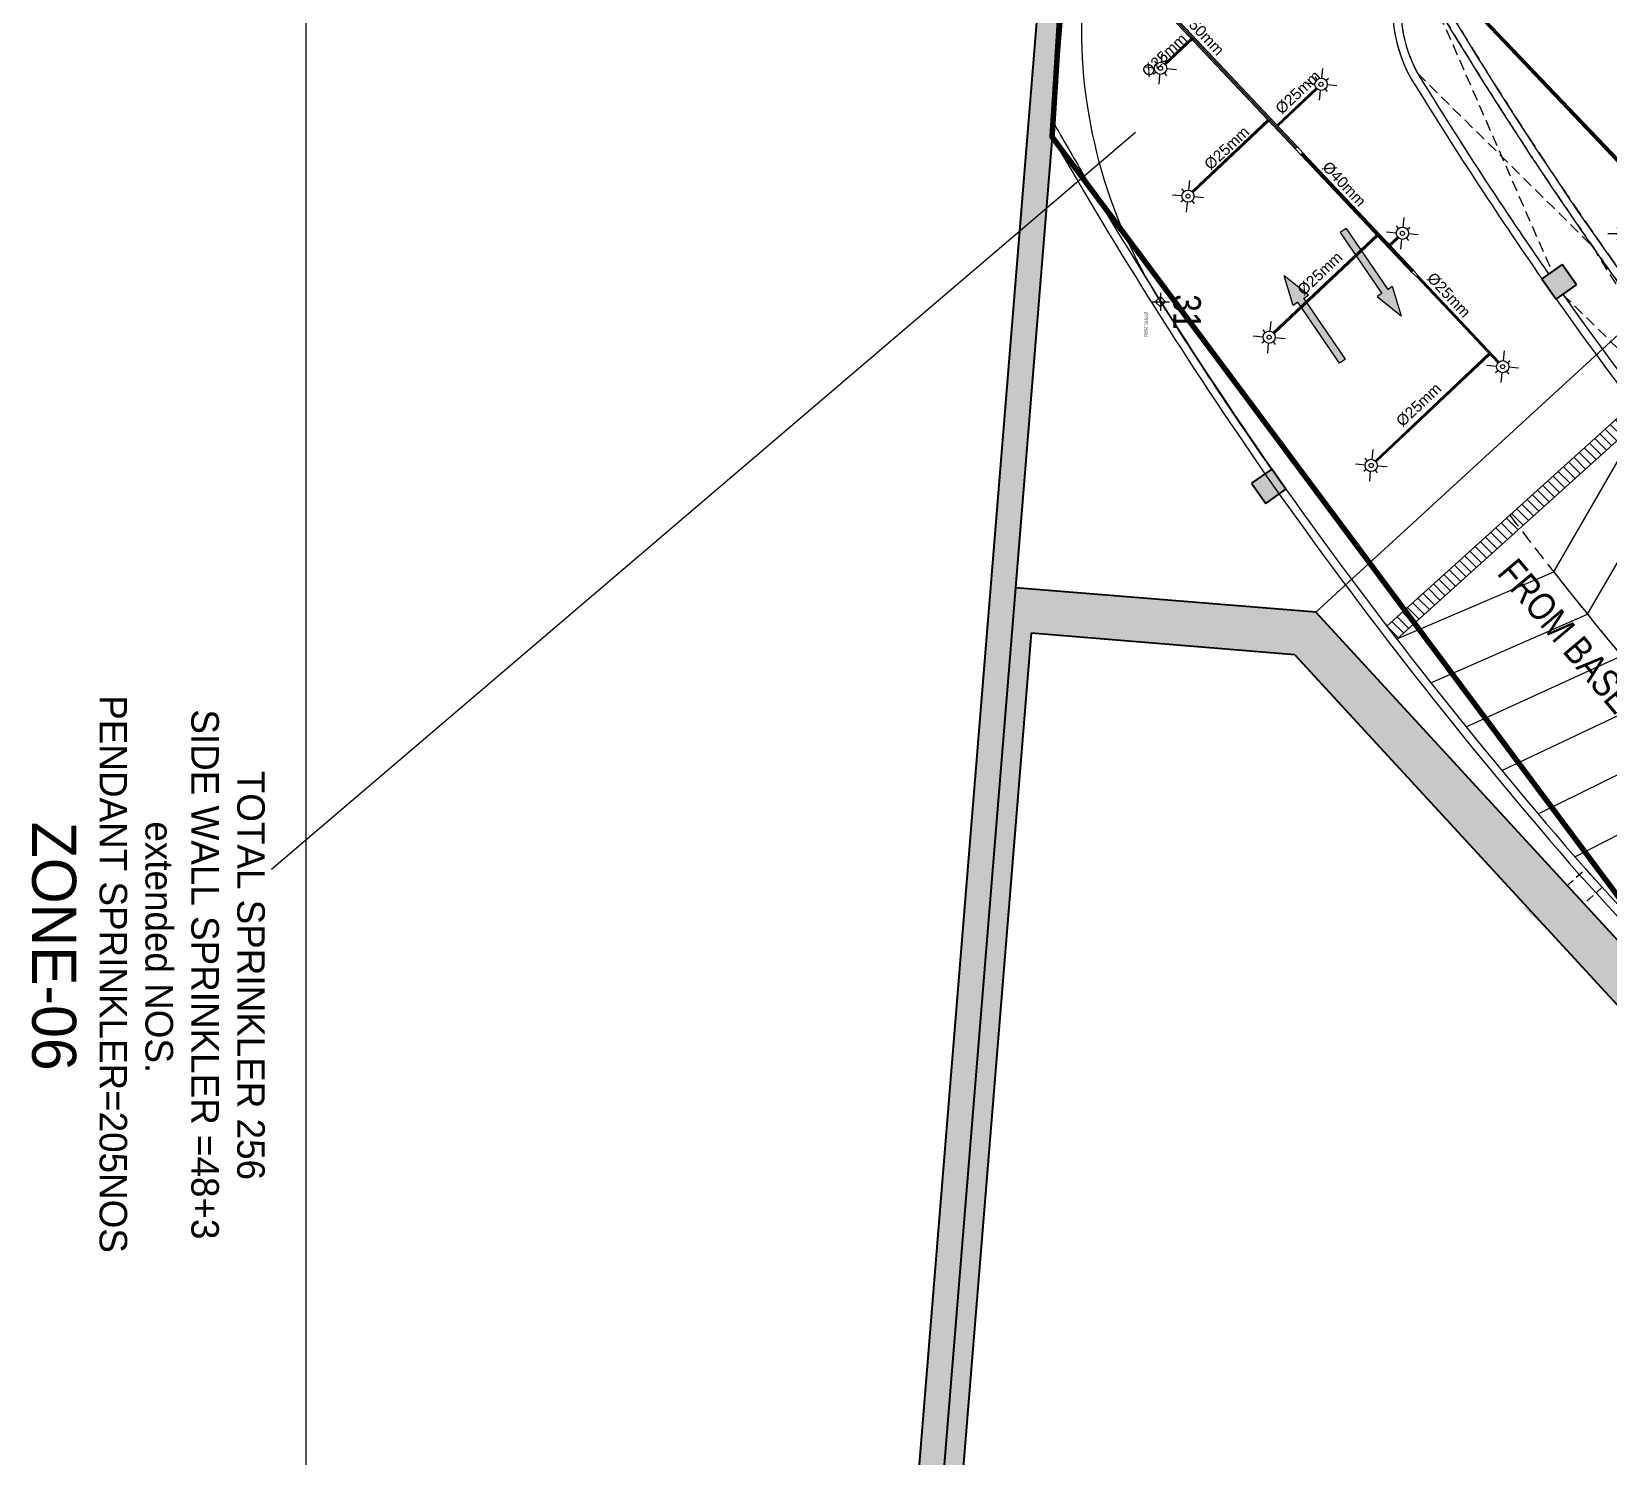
# Model space of a CAD drawing. Header units: inches. Extents: x 257070 to 799932, y -17980 to 269260.
# Drawn here: x 257070 to 285714, y 4235 to 30108 of the extents above; entities that cross this region are included whole.
import ezdxf

# ---------------------------------------------------------------- set-up
doc = ezdxf.new("R2010")
doc.units = ezdxf.units.IN
doc.header["$MEASUREMENT"] = 0
for name, pattern in [('basement-1 r.c.c.$0$DASHEDX2', [1.5, 1, -0.5]), ('DASHED2', [0.375, 0.25, -0.125]), ('HIDDEN', [0.375, 0.25, -0.125])]:
    doc.linetypes.add(name, pattern=pattern)
for name, color, linetype in [('0-AES-F-SPRINKLER', 10, 'Continuous'), ("0_AES_DUCT MARKING'", 53, 'Continuous'), ('2 wheeler barrier', 170, 'Continuous'), ('basement-1 r.c.c.$0$DSP_R.C.C. HATCH', 253, 'Continuous'), ('DSP_BUILDING PROFILE', 30, 'Continuous'), ('DSP_COLUMN HATCH', 8, 'Continuous'), ('DSP_CUT-OUT', 252, 'Continuous'), ('DSP_MISCELANEOUS', 252, 'Continuous'), ('DSP_R.C.C.', 1, 'Continuous'), ('DSP_R.C.C. HATCH', 8, 'Continuous'), ('DSP_RAMP', 252, 'Continuous'), ('DSP_TEXT', 6, 'Continuous'), ('DSP_TREE CO-ORDINATES', 206, 'Continuous'), ('DSP_WALL', 7, 'Continuous'), ('DSP_WALL HATCH', 8, 'Continuous'), ('ROAD', 8, 'Continuous')]:
    doc.layers.add(name, color=color, linetype=linetype)
for name, color, linetype, lineweight in [('0-AES-F-SPRINKLER PIPE', 10, 'Continuous', 15), ('E--CONCRETE-4', 4, 'Continuous', 40), ('E--CONCRETE-SHADE', 253, 'Continuous', 20), ('F--BRICKWALL HATCH', 252, 'Continuous', 20), ('F--BRICKWALL-3', 252, 'Continuous', 30)]:
    doc.layers.add(name, color=color, linetype=linetype, lineweight=lineweight)
doc.styles.get("Standard").update_dxf_attribs({"font": 'arial.ttf'})
doc.styles.add('TEXT style 175', font='GOTHIC.TTF')
doc.styles.add('TEXT style 200', font='ARIALN.TTF')
doc.styles.add('Text style 250', font='ARIALN.TTF', dxfattribs={"height": 500})
doc.dimstyles.new('ISO-25', dxfattribs={"dimtxt": 2.5, "dimasz": 2.5, "dimexe": 1.25, "dimexo": 0.625, "dimtad": 1, "dimtxsty": 'Standard', "dimcen": 2.5, "dimadec": 0, "dimazin": 0, "dimtfac": 1, "dimtmove": 0, "dimatfit": 3, "dimfxl": 1, "dimarcsym": 0})

# ---------------------------------------------------------------- blocks, each defined once
blk = doc.blocks.new('basement1_AP$0$AR-DIR-A')
h = blk.add_hatch()
h.set_pattern_fill('ANSI31', color=8)
h.paths.add_polyline_path([(158, -458), (26, -458), (26, -1800), (-74, -1800), (92, -2335), (258, -1800), (158, -1800)])
at = {"layer": 'DSP_MISCELANEOUS', "color": 8}
for p, q in [((158, -458), (26, -458)), ((26, -458), (26, -1800)), ((158, -458), (158, -1800)), ((26, -1800), (-74, -1800)), ((-74, -1800), (92, -2335)), ((258, -1800), (92, -2335)), ((158, -1800), (258, -1800))]:
    blk.add_line(p, q, dxfattribs=at)
blk = doc.blocks.new('*U456')
at = {"layer": 'DSP_TREE CO-ORDINATES', "color": 162}
for p, q in [((0, -329), (0, 329)), ((-329, 0), (329, 0))]:
    blk.add_line(p, q, dxfattribs=at)
at = {"layer": 'DSP_TREE CO-ORDINATES', "color": 162, "ltscale": 3.5}
blk.add_lwpolyline([(-185, 0), (0, 185), (185, 0), (0, -184), (-185, 0)], dxfattribs=at)
at = {"layer": 'DEFPOINTS', "style": 'TEXT style 175'}
blk.add_attdef('CORDINATE', (367, -572), '', height=100, dxfattribs=at)
at = {"layer": 'DSP_TREE CO-ORDINATES', "color": 164, "style": 'TEXT style 200'}
blk.add_attdef('NO.', (-270, 470), '', height=1000, dxfattribs=at)
blk = doc.blocks.new('*U603')
at = {"layer": '0-AES-F-SPRINKLER'}
for p, q in [((171672, 56809), (171672, 56871)), ((171562, 56699), (171500, 56699)), ((171672, 56588), (171672, 56526)), ((171783, 56699), (171845, 56699))]:
    blk.add_line(p, q, dxfattribs=at)
for radius in [111, 37.8]:
    blk.add_circle((171672, 56699), radius, dxfattribs=at)
at = {"layer": '0-AES-F-SPRINKLER PIPE'}
for points, override in [([(171468, 56903), (171594, 56777)], {"dimasz": 70, "dimtad": 0, "dimfxl": 13, "dimarcsym": 1}), ([(171877, 56903), (171751, 56777)], {"dimasz": 70, "dimtad": 0, "dimfxl": 13, "dimarcsym": 1}), ([(171468, 56494), (171594, 56620)], {"dimasz": 70, "dimtad": 0, "dimfxl": 13, "dimarcsym": 1}), ([(171877, 56494), (171751, 56620)], {"dimasz": 70, "dimgap": 0.625, "dimtad": 0, "dimfxl": 13, "dimarcsym": 1})]:
    blk.add_leader(points, dimstyle='ISO-25', override=override, dxfattribs=at)

msp = doc.modelspace()

# ---------------------------------------------------------------- hatches: boundary and pattern name
at = {"layer": 'DSP_COLUMN HATCH', "ltscale": 3.5}
h = msp.add_hatch(color=8, dxfattribs=at)
h.paths.add_polyline_path([(365722.2, -53.8), (366489.1, 28236.6), (398382.7, 27372), (398078, 16131.2), (422688.6, 15464), (424374.5, 77657.1), (363312.5, 79312.4, -0.217857), (379658.1, 140443.8, 0.0248652), (381874.1, 143466.9, 0.0677243), (386435.5, 152972.3, 0.0584537), (387935.8, 160119.4, -0.0351298), (388382, 166730.6, -0.0975994), (389786, 170013.7, -0.0225225), (391669.6, 172621.5, 0.2538416), (393169.6, 181983.6, 0.1875484), (370106.1, 207237.2), (370663.7, 210916.7), (290410.6, 215642.7), (285983.7, 161207.5), (285186.3, 161272.3), (282579.6, 129219.4), (284719.3, 124703.3), (284181.7, 118092.8), (281340.4, 113981.8), (280116.2, 98928.1), (280913.6, 98863.3), (273089.7, 2658.2)])
h.paths.add_polyline_path([(281398.6, 99275.3), (280601.2, 99340.2), (281779.2, 113825.1), (284620.4, 117936.2), (285177.6, 124787), (283037.9, 129303.1), (285598.3, 160787.3), (286395.7, 160722.5), (290823.4, 215167.6), (370144.9, 210496.5), (369611.7, 206978.6, -0.189327), (392747.4, 181827.8, -0.2535576), (391315, 172898.6, 0.0224715), (389411.9, 170263.9, 0.0979176), (387938.4, 166808.2, 0.0351034), (387485.7, 160139.2, -0.0583058), (386008, 153113, -0.0677412), (381498.4, 143714.5, -0.0248531), (379309.9, 140729, 0.218943), (362922.8, 78922.8), (423963.9, 77268.1), (422299.6, 15874.7), (398488.7, 16520.2), (398793.4, 27761), (366100.1, 28647.3), (365334.5, 407.7), (273576.7, 3094.1)], flags=16)
at = {"layer": 'DSP_R.C.C. HATCH', "ltscale": 3.5}
h = msp.add_hatch(color=8, dxfattribs=at)
h.dxf.hatch_style = 1
edge = h.paths.add_edge_path()
edge.add_line((280396.3, 19564.9), (274941.2, 20008.6))
edge.add_line((274941.2, 20008.6), (273567.5, 3116.4))
edge.add_line((273567.5, 3116.4), (293635.9, 2528.9))
edge.add_line((293635.9, 2528.9), (293833.8, 4962.1))
edge.add_line((293833.8, 4962.1), (290394.6, 8699.6))
edge.add_line((290394.6, 8699.6), (289853.1, 8106.6))
edge.add_line((289853.1, 8106.6), (293008.1, 4678))
edge.add_line((293008.1, 4678), (292863.6, 2901.6))
edge.add_line((292863.6, 2901.6), (273946.2, 3455.5))
edge.add_line((273946.2, 3455.5), (275225.2, 19182.8))
edge.add_line((275225.2, 19182.8), (280019.5, 18792.9))
edge.add_line((280019.5, 18792.9), (284298.6, 14142.8))
edge.add_ellipse((283555.8, 13484.2), major_axis=(-1186.1, 18.3), ratio=0.7179806, start_angle=196.67494, end_angle=231.86468, ccw=False)
edge.add_line((284695.8, 13711.1), (286710.8, 11521.4))
edge.add_line((286710.8, 11521.4), (287287.9, 12075.6))
edge.add_line((287287.9, 12075.6), (285269.9, 14268.7))
edge.add_line((285269.9, 14268.7), (285268.1, 14267))
edge.add_line((285268.1, 14267), (284963.4, 14598.1))
edge.add_line((284963.4, 14598.1), (280396.3, 19564.9))
h.paths.add_polyline_path([(287287.9, 12075.6), (286710.8, 11521.4), (289853.1, 8106.6), (290394.6, 8699.6)], flags=17)
at = {"layer": 'E--CONCRETE-SHADE', "ltscale": 3.5}
h = msp.add_hatch(color=8, dxfattribs=at)
h.dxf.hatch_style = 1
h.paths.add_polyline_path([(284872.5, 25876.5), (284504.4, 25617.6), (284763.3, 25249.6), (285131.4, 25508.5)])
h = msp.add_hatch(color=8, dxfattribs=at)
h.dxf.hatch_style = 1
h.paths.add_polyline_path([(279488.5, 21537.2), (279855.9, 21797.1), (279596, 22164.5), (279228.6, 21904.6)])
h = msp.add_hatch(color=8, dxfattribs=at)
h.dxf.hatch_style = 1
h.paths.add_polyline_path([(280396.3, 19564.9), (274941.2, 20008.6), (273567.5, 3116.4), (293635.9, 2528.9), (293833.8, 4962.1), (285269.9, 14268.7), (285268.1, 14267), (284963.4, 14598.1)])
h.paths.add_polyline_path([(280019.5, 18792.9), (293008.1, 4678), (292863.6, 2901.6), (273946.2, 3455.5), (275225.2, 19182.8)], flags=16)
at = {"layer": 'F--BRICKWALL HATCH', "ltscale": 0.1}
h = msp.add_hatch(dxfattribs=at)
h.set_pattern_fill('ANSI31', color=8, scale=40, angle=90)
h.set_pattern_definition([(135, (265331.6, -75.84), (-89.80256, -89.80256), [])])
h.paths.add_polyline_path([(284104.1, 21086.9, -0.0009664), (283921.4, 21326.1), (281689.2, 19312.5, 0.000851), (281872.5, 19073.8)])
h.paths.add_polyline_path([(286341, 23104.8, -0.000971), (286158.9, 23344.5), (283921.4, 21326.1, 0.0009664), (284104.1, 21086.9)])

# ---------------------------------------------------------------- linework, layer by layer
at = {"layer": '0-AES-F-SPRINKLER', "color": 7, "ltscale": 1000}
msp.add_line((277120.7, 28274.3), (261426.4, 14890.7), dxfattribs=at)
at = {"layer": '0-AES-F-SPRINKLER', "color": 7, "const_width": 100}
msp.add_lwpolyline([(321947.7, 64154.5), (320194.8, 69380), (306624.2, 64255), (277183.8, 53136.7), (275607, 28195.2), (286480.9, 13609.8), (286969.4, 13130.9), (314703.6, 41422), (322260.6, 34233.9), (333044, 30733.9), (338666.9, 32692.4), (340694.2, 37298.5), (338918.2, 41957.2), (336792.7, 47939.3), (330607.7, 67045.1)], close=True, dxfattribs=at)
at = {"layer": '0-AES-F-SPRINKLER PIPE', "ltscale": 1000}
for points in [[(276966.6, 31222.7), (280026.5, 27978.6)], [(276984.8, 31239.9), (280044.6, 27995.8)], [(277002.9, 31257), (280062.8, 28012.9)], [(277006.6, 31260.5), (280066.5, 28016.4)], [(276963, 31219.3), (280022.8, 27975.2)], [(277646.9, 29525.8), (278140.8, 29991.7)], [(277649.2, 29523.9), (278142.8, 29989.5)], [(277658.3, 29515.3), (278151.4, 29980.4)], [(277666.4, 29505.7), (278160, 29971.3)], [(277668.2, 29503.3), (278162.1, 29969.1)], [(279686.8, 28410.1), (280402.8, 29085.5)], [(279688.9, 28408), (280404.6, 29083)], [(279697.5, 28398.9), (280412.6, 29073.4)], [(279706, 28389.8), (280421.7, 29064.8)], [(279708.1, 28387.6), (280424.1, 29062.9)], [(278145.8, 27204.8), (279534.2, 28514.4)], [(278148.1, 27202.9), (279536.2, 28512.2)], [(278157.2, 27194.3), (279544.8, 28503.1)], [(278165.3, 27184.7), (279553.4, 28494)], [(278167, 27182.3), (279555.4, 28491.9)], [(280128.5, 27872), (282138.8, 25740.6)], [(280131.4, 27874.7), (282141.7, 25743.4)], [(280145.9, 27888.4), (282156.2, 25757.1)], [(280160.5, 27902.2), (282170.8, 25770.8)], [(280163.4, 27904.9), (282173.7, 25773.6)], [(279619.8, 24643.4), (281506.7, 26423.2)], [(279622.1, 24641.5), (281508.7, 26421)], [(279631.2, 24632.9), (281517.3, 26411.9)], [(279639.3, 24623.3), (281525.9, 26402.8)], [(279641.1, 24620.9), (281527.9, 26400.6)], [(281732.5, 26241.3), (281879.7, 26380.2)], [(281734.5, 26239.2), (281881.5, 26377.8)], [(281743.1, 26230.1), (281889.5, 26368.2)], [(281751.7, 26221), (281898.6, 26359.6)], [(281753.7, 26218.8), (281901, 26357.7)], [(282229.1, 25657.3), (283706.1, 24091.3)], [(282231.2, 25659.4), (283708.1, 24093.6)], [(282240.3, 25667.9), (283716.7, 24102.7)], [(282249.4, 25676.5), (283726.3, 24110.8)], [(282251.6, 25678.6), (283728.7, 24112.6)], [(281473.8, 22315.6), (283541.4, 24265.9)], [(281476.1, 22313.7), (283543.5, 24263.7)], [(281485.2, 22305.1), (283552.1, 24254.6)], [(281493.3, 22295.5), (283560.6, 24245.6)], [(281495, 22293.1), (283562.7, 24243.4)]]:
    msp.add_lwpolyline(points, dxfattribs=at)
for points in [[(280066.5, 28016.4), (280022.8, 27975.2), (280128.5, 27872), (280163.4, 27904.9)], [(282173.7, 25773.6), (282138.8, 25740.6), (282229.1, 25657.3), (282251.6, 25678.6)]]:
    msp.add_lwpolyline(points, close=True, dxfattribs=at)
at = {"layer": "0_AES_DUCT MARKING'", "color": 8, "ltscale": 1000, "elevation": 0}
msp.add_lwpolyline([(281389.3, 99297.6), (274941.2, 20008.6), (280396.3, 19564.9), (286413.2, 25079.3), (295692.3, 14615.6), (297780.5, 12742.3), (297949.6, 12508.1), (297974.2, 12109.7), (297846.5, 11869.2), (297654.3, 11719.2), (297379.7, 11653.5), (300148.3, 9444.4), (300571.7, 9274.9), (304364.5, 8384.1), (306343.2, 8412.1), (309589.9, 8924.2), (312819.3, 10488.6), (313140.6, 10525.7), (316046.1, 5002.6), (315532.3, 4569.2), (312639.9, 3467.5), (312596.2, 1973.8), (365328.4, 544.3), (366999.2, 78784.4)], dxfattribs=at)
at = {"layer": '2 wheeler barrier', "color": 8, "ltscale": 1000}
msp.add_lwpolyline([(425530.2, 218353.6), (262050.4, 218353.6), (262050.4, -13888.3), (425530.2, -13888.3)], close=True, dxfattribs=at)
at = {"layer": '2 wheeler barrier', "color": 8, "lineweight": 35, "ltscale": 1000, "const_width": 50, "elevation": 0}
msp.add_lwpolyline([(304364.5, 8384.1), (290463.5, 22934.3), (282308.5, 31511.2)], dxfattribs=at)
at = {"layer": 'basement-1 r.c.c.$0$DSP_R.C.C. HATCH', "color": 8, "linetype": 'basement-1 r.c.c.$0$DASHEDX2', "ltscale": 150, "elevation": 0}
msp.add_lwpolyline([(284963.4, 14598.1), (285294.5, 14902.9), (285599.3, 14571.7), (285268.1, 14267), (284963.4, 14598.1)], dxfattribs=at)
at = {"layer": 'DSP_BUILDING PROFILE', "color": 8, "linetype": 'HIDDEN', "ltscale": 1000}
msp.add_arc((345888.6, 68476.7, 0), 77866, 217.267367, 232.667038, dxfattribs=at)
at = {"layer": 'DSP_CUT-OUT', "color": 8, "ltscale": 3.5, "elevation": 0}
for points in [[(295594.3, 14502, -0.0734582), (282141.7, 31344.5, -0.0734582)], [(295692.3, 14615.6, -0.0734582), (282267.2, 31423.8, -0.0734582)], [(282120.4, 29267.6, 0.0141438), (284504.4, 25617.6, 0.0141438)], [(282248.2, 29346, 0.0141438), (284627.6, 25703.2, 0.0141438)]]:
    msp.add_lwpolyline(points, format="xyb", dxfattribs=at)
at = {"layer": 'DSP_CUT-OUT', "color": 8, "ltscale": 3.5}
for centre, radius, start, end in [((284393.5, 30532.1, 0), 2601.4, 160.66971, 208.9379), ((284393.5, 30532.1, 0), 2451.4, 160.66971, 208.9379), ((347988.9, 70103.4, 0), 77519.9, 215.352875, 221.269818), ((347988.9, 70103.4, 0), 77369.9, 215.352875, 221.269818)]:
    msp.add_arc(centre, radius, start, end, dxfattribs=at)
at = {"layer": 'DSP_MISCELANEOUS', "color": 8, "linetype": 'HIDDEN', "ltscale": 800}
for p, q in [((282524.5, 30694.8, 0), (284688.4, 25747.1, 0)), ((282248.2, 29346, 0), (285424, 26208.3, 0)), ((285424, 26208.3, 0), (289833.2, 19073.8, 0)), ((284886, 25335.9, 0), (290573.2, 19726.1, 0))]:
    msp.add_line(p, q, dxfattribs=at)
at = {"layer": 'DSP_MISCELANEOUS', "color": 8, "ltscale": 3.5}
msp.add_arc((345888.6, 68476.7, 0), 77866, 218.226561, 232.667038, dxfattribs=at)
at = {"layer": 'DSP_R.C.C.', "color": 8, "ltscale": 3.5}
msp.add_line((284504.4, 25617.6, 0), (284763.3, 25249.6, 0), dxfattribs=at)
at = {"layer": 'DSP_RAMP', "color": 8, "ltscale": 3.5}
for points, elevation in [([(281889.8, 19089.4), (284721.6, 20297.2), (286341, 23104.8)], -24), ([(282489, 18283.2), (285332.3, 19529.6), (286954.2, 22311.2)], -23.4), ([(283128.3, 17482.3), (285952.1, 18769.3), (287536.3, 21576.9)], 0), ([(283776.8, 16689), (286580.7, 18016.5), (288127.3, 20849.7)], 0), ([(284434.5, 15903.2), (287218.2, 17271.1), (288726.9, 20129.8)], 0), ([(285101.2, 15125.1), (287874, 16541.9), (289335.3, 19417.2)], 0)]:
    msp.add_lwpolyline(points, dxfattribs=dict(at, elevation=elevation))
at = {"layer": 'DSP_TEXT', "color": 8, "elevation": 0}
msp.add_lwpolyline([(293666.2, 40065.7), (292494.3, 39294.8), (290513.2, 37031.8), (283465.9, 30331.1), (304386.1, 8433.9), (306343.2, 8412.1), (285951.5, 29756), (288916, 32588.3), (311007.7, 9465), (312819.3, 10488.6), (313140.6, 10525.7), (315904, 13196.6), (314637.8, 13913.2), (312958.3, 12308.6), (312838.3, 12434.3), (311410.4, 11070.1), (289928.3, 33555.4), (291374.4, 34937), (291227.1, 35091.1), (291999.4, 35828.9), (291584.7, 37009.8), (293057.2, 37526.8), (293720.1, 37472.9), (294987, 38683.3)], close=True, dxfattribs=at)
at = {"layer": 'DSP_WALL', "color": 8, "linetype": 'HIDDEN', "ltscale": 1000}
for centre, radius, start, end in [((284393.5, 30532.1, 0), 2601.4, 160.35754, 209.01374), ((284393.5, 30532.1, 0), 2451.4, 160.66971, 209.01374), ((347988.9, 70103.4, 0), 77369.9, 215.352875, 221.269818)]:
    msp.add_arc(centre, radius, start, end, dxfattribs=at)
at = {"layer": 'DSP_WALL', "color": 8, "ltscale": 1000}
msp.add_arc((351902.4, 73040.2, 0), 88411.3, 215.422362, 221.115438, dxfattribs=at)
at = {"layer": 'DSP_WALL', "color": 8, "ltscale": 3.5}
msp.add_arc((348962.4, 71765.9, 0), 85358.4, 222.070703, 226.812013, dxfattribs=at)
at = {"layer": 'DSP_WALL HATCH', "color": 8, "ltscale": 1000, "elevation": -24}
msp.add_lwpolyline([(281688.8, 19312.1), (281871.9, 19073.3), (286341, 23104.8), (286159, 23344.7), (281688.8, 19312.1)], dxfattribs=at)
at = {"layer": 'E--CONCRETE-4', "color": 8, "ltscale": 10}
for p, q in [((284872.5, 25876.5, 0), (284504.4, 25617.6, 0)), ((285131.4, 25508.5, 0), (284872.5, 25876.5, 0)), ((284504.4, 25617.6, 0), (284763.3, 25249.6, 0)), ((284763.3, 25249.6, 0), (285131.4, 25508.5, 0)), ((279596, 22164.5, 0), (279228.6, 21904.6, 0)), ((279855.9, 21797.1, 0), (279596, 22164.5, 0)), ((279228.6, 21904.6, 0), (279488.5, 21537.2, 0)), ((279488.5, 21537.2, 0), (279855.9, 21797.1, 0))]:
    msp.add_line(p, q, dxfattribs=at)
at = {"layer": 'E--CONCRETE-4', "color": 8, "ltscale": 100}
for p, q in [((280396.3, 19564.9, 0), (274941.2, 20008.6, 0)), ((280396.3, 19564.9, 0), (293833.8, 4962.1, 0)), ((275225.2, 19182.8, 0), (273946.2, 3455.5, 0)), ((280019.5, 18792.9, 0), (275225.2, 19182.8, 0)), ((280019.5, 18792.9, 0), (293008.1, 4678, 0))]:
    msp.add_line(p, q, dxfattribs=at)
at = {"layer": 'E--CONCRETE-4', "color": 8, "ltscale": 100, "elevation": 0}
for points in [[(282570.4, 129241.7), (284710, 124725.6), (284172.5, 118115.1), (281331.2, 114004.1), (280107, 98950.4), (280904.3, 98885.6), (273080.5, 2680.5), (365712.9, -31.5)], [(283028.7, 129325.4), (285168.3, 124809.3), (284611.2, 117958.5), (281769.9, 113847.4), (280592, 99362.5), (281389.3, 99297.6), (273567.5, 3116.4), (365325.3, 430.1), (366090.8, 28669.6), (398784.2, 27783.3), (398479.5, 16542.5), (422290.4, 15897), (423954.6, 77290.4), (362913.6, 78945.1)]]:
    msp.add_lwpolyline(points, dxfattribs=at)
at = {"layer": 'F--BRICKWALL-3', "color": 8, "linetype": 'HIDDEN', "ltscale": 1000}
for p, q in [((279596, 22164.5, 0), (279855.9, 21797.1, 0)), ((285294.5, 14902.9, 0), (285599.3, 14571.7, 0))]:
    msp.add_line(p, q, dxfattribs=at)
at = {"layer": 'F--BRICKWALL-3', "color": 8, "ltscale": 3.5}
for p, q in [((279596, 22164.5, 0), (279855.9, 21797.1, 0)), ((285294.5, 14902.9, 0), (285599.3, 14571.7, 0)), ((285294.5, 14902.8, 0), (285599.3, 14571.7, 0))]:
    msp.add_line(p, q, dxfattribs=at)
at = {"layer": 'F--BRICKWALL-3', "color": 8, "linetype": 'HIDDEN', "ltscale": 1000, "elevation": 0}
for points in [[(285407.3, 26232.3, -0.0205922), (282138.5, 31349.9, -0.0205922)], [(285530.3, 26318.2, -0.0205922), (282268.2, 31425.4, -0.0205922)], [(282248.2, 29346, 0.0141438), (284627.6, 25703.2)], [(295696.5, 14611.7, -0.0531052), (285480.4, 26389.7, -0.0531052)], [(295594.3, 14502, -0.0531052), (285357.3, 26304, -0.0531052)]]:
    msp.add_lwpolyline(points, format="xyb", dxfattribs=at)
at = {"layer": 'F--BRICKWALL-3', "color": 8, "ltscale": 1000, "elevation": 0}
for points in [[(275628.5, 28459.9, 0.0032348), (276168.7, 27525.6, 0.0190772), (279596, 22164.5), (279855.9, 21797.1)], [(275607, 28195.2, 0.0216587), (279473.2, 22078.4), (279733.5, 21710.3, 0.024852), (285182.8, 14802.7), (285488.4, 14470.7, 0.0206909), (290441.5, 9420.1), (290442, 9419.6)]]:
    msp.add_lwpolyline(points, format="xyb", dxfattribs=at)
at = {"layer": 'ROAD', "color": 8, "elevation": 0}
msp.add_lwpolyline([(278171.6, 36471, 0.1849753), (276316.3, 32600.1), (276145.6, 30502.6, 0.1512872), (277574.7, 25202, 0.0116172), (279588.7, 22159.3)], format="xyb", dxfattribs=at)

# ---------------------------------------------------------------- block references
at = {"layer": '0-AES-F-SPRINKLER', "color": 7}
for p, rotation in [((124485.4, 125610.4), 309.5864122270814), ((127401, 125320.7), 309.5864122270814), ((124984.3, 123289.4), 309.5864122270814), ((128877.9, 122615.4), 309.5864122270814), ((126570.9, 111712, 0), 313.5797686672391), ((126458.3, 120728), 309.5864122270814), ((130700.5, 120193.3), 309.5864122270814), ((128312.3, 118400.2), 309.5864122270814)]:
    msp.add_blockref('*U603', p, dxfattribs=dict(at, rotation=rotation))
at = {"layer": 'DSP_MISCELANEOUS', "color": 8, "rotation": 34.34583685094633}
msp.add_blockref('basement1_AP$0$AR-DIR-A', (280557.4, 26822.4, 0), dxfattribs=at)
at = {"layer": 'DSP_MISCELANEOUS', "color": 8, "xscale": -1, "rotation": 214.3458368509435}
msp.add_blockref('basement1_AP$0$AR-DIR-A', (281066.1, 23692, 0), dxfattribs=at)
at = {"layer": 'DSP_TREE CO-ORDINATES', "color": 8, "ltscale": 1000, "xscale": 0.5, "yscale": 0.5, "zscale": 0.5, "rotation": 270}
msp.add_blockref('*U456', (277574.7, 25202, 0), dxfattribs=at).add_auto_attribs({'NO.': '31', 'CORDINATE': '277575, 25202'})

# ---------------------------------------------------------------- texts
at = {"layer": '0-AES-F-SPRINKLER', "color": 7, "ltscale": 1000, "insert": (261306.3, 18224.1, 0), "char_height": 500, "attachment_point": 1, "rotation": 270, "style": 'TEXT style 175'}
msp.add_mtext_dynamic_manual_height_columns('\\pi1538.35996;TOTAL SPRINKLER 256\\P\\pi423.64208;SIDE WALL SPRINKLER =48+3 \\P\\pi2458.48232;extended NOS.\\P\\pi167.18389;PENDANT SPRINKLER=205NOS', width=9994.123, gutter_width=20, heights=[0], dxfattribs=at)
at = {"layer": '0-AES-F-SPRINKLER', "color": 6, "ltscale": 1000, "insert": (257881.2, 14772.5), "char_height": 800, "attachment_point": 1, "rotation": 270, "style": 'TEXT style 175'}
msp.add_mtext_dynamic_manual_height_columns('\\pi-985.60333;ZONE-06', width=2477.468, gutter_width=20, heights=[0], dxfattribs=at)
at = {"layer": '0-AES-F-SPRINKLER PIPE', "color": 7, "linetype": 'Continuous', "lineweight": -3, "ltscale": 0.9, "char_height": 200, "width": 685.774, "attachment_point": 2}
for s, insert, rotation in [('%%C50mm', (278414.1, 30153.2), 313.32635), ('%%C25mm', (277576.7, 29753.5), 43.32635), ('%%C25mm', (280001.5, 29080.2), 43.32635), ('%%C25mm', (278709.6, 28067.3), 43.32635), ('%%C40mm', (280987.9, 27409.9, 0), 313.32635), ('%%C25mm', (280401.1, 25789.3), 43.32635), ('%%C25mm', (282888.7, 25394.7, 0), 313.32635), ('%%C25mm', (282196.4, 23406.3), 43.32635)]:
    msp.add_mtext(s, dxfattribs=dict(at, insert=insert, rotation=rotation))
at = {"layer": 'DSP_TEXT', "color": 8, "linetype": 'DASHED2', "style": 'Text style 250'}
msp.add_text('FROM BASEMENT 1 TO BASEMENT -2', height=500, rotation=310.08276, dxfattribs=at).set_placement((283673.1, 20263.7, 0))

doc.saveas('drawing.dxf')
